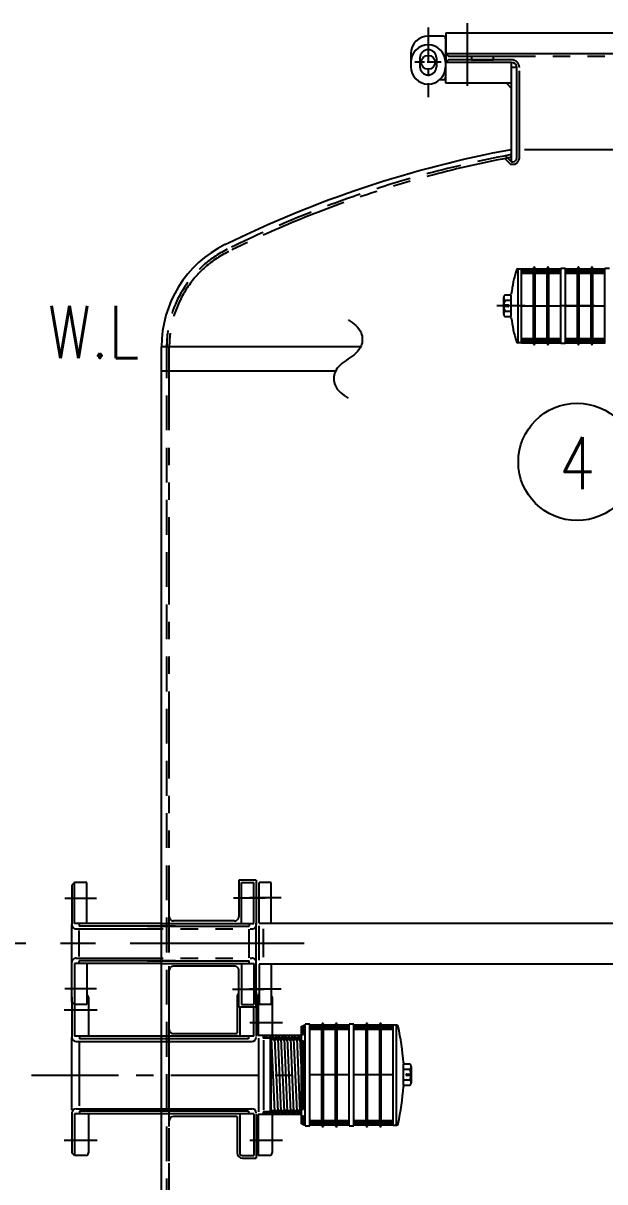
# Model space of a CAD drawing. Extents: x 0 to 36769, y -42 to 11490.
# Drawn here: x 6605 to 7273, y 6673 to 8005 of the extents above; entities that cross this region are included whole.
import ezdxf
from ezdxf.enums import TextEntityAlignment as Align

# ---------------------------------------------------------------- set-up
doc = ezdxf.new("R2010")
doc.units = 0
doc.header["$LTSCALE"] = 160
doc.header["$MEASUREMENT"] = 0
for name, pattern in [('CENTER', [2, 1.25, -0.25, 0.25, -0.25]), ('HIDDEN', [0.375, 0.25, -0.125]), ('PHANTOM2', [1.25, 0.625, -0.125, 0.125, -0.125, 0.125, -0.125])]:
    doc.linetypes.add(name, pattern=pattern)
doc.layers.get('0').update_dxf_attribs({"linetype": 'CONTINUOUS'})
for name, color, linetype in [('26', 7, 'CONTINUOUS'), ('DIM', 7, 'CONTINUOUS'), ('EQI', 3, 'CONTINUOUS'), ('TEXT', 7, 'CONTINUOUS'), ('機器', 3, 'CONTINUOUS')]:
    doc.layers.add(name, color=color, linetype=linetype)
doc.styles.add('NMS', font='romans.shx', dxfattribs={"width": 0.7, "bigfont": 'EXTFONT.shx'})
doc.styles.add('ROMANSEXTFONT', font='romans.shx', dxfattribs={"width": 0.8, "bigfont": 'extfont.shx'})

msp = doc.modelspace()

# ---------------------------------------------------------------- linework, layer by layer
at = {"layer": '26', "color": 7, "linetype": 'Continuous'}
msp.add_line((7090.18428, 7969.63884), (7090.18451, 7954.64006), dxfattribs=at)
at = {"layer": 'DIM', "color": 1, "linetype": 'CENTER', "ltscale": 0.2}
msp.add_line((7070.18871, 7999.63945), (7070.18871, 7919.63945), dxfattribs=at)
at = {"layer": 'DIM', "color": 3}
msp.add_line((7090.34136, 7969.64465), (7090.34136, 7959.63422), dxfattribs=at)
at = {"layer": 'DIM', "color": 1, "linetype": 'CENTER', "ltscale": 0.08}
msp.add_line((7085.14247, 7959.63945), (7054.87148, 7959.63945), dxfattribs=at)
at = {"layer": 'DIM'}
for p, q in [((6668.72956, 6931.99496), (6668.72575, 6961.60707)), ((6864.32575, 6930.39386), (6864.32575, 6963.20818)), ((6880.95367, 6930.99445), (6880.95367, 6963.80877))]:
    msp.add_line(p, q, dxfattribs=at)
at = {"layer": 'EQI', "color": 0}
for p, q in [((7156.82575, 7679.75074), (7156.82575, 7677.95074)), ((6875.52575, 6753.22321), (6875.52575, 6838.1232)), ((6881.32575, 6755.67321), (6881.32575, 6835.6732)), ((7050.59949, 6796.07321), (7050.59949, 6794.27321))]:
    msp.add_line(p, q, dxfattribs=at)
at = {"layer": 'EQI', "color": 6}
for p, q in [((6875.75367, 6970.40767), (6875.75367, 7016.80102)), ((6889.75269, 7016.80102), (6875.75367, 7016.80102)), ((6889.75269, 6970.40767), (6889.75269, 7016.80102)), ((6875.75367, 6970.20766), (7892.33334, 6970.20766)), ((6875.75367, 6923.39437), (7880.83087, 6923.39437)), ((6875.75367, 6923.19437), (6875.75367, 6876.80101)), ((6889.75269, 6923.19437), (6889.75269, 6876.80101)), ((6889.75269, 6876.80101), (6875.75367, 6876.80101))]:
    msp.add_line(p, q, dxfattribs=at)
at = {"layer": 'EQI'}
for p, q in [((6874.59949, 6888.17321), (6874.59949, 6840.9232)), ((6875.75367, 6888.17321), (6874.59949, 6888.17321)), ((6890.59949, 6885.17321), (6890.59949, 6841.2232)), ((6924.59949, 6739.50956), (6924.59949, 6851.83686)), ((6924.59949, 6851.83686), (6926.67107, 6851.83686)), ((6926.67107, 6853.1733), (6928.73401, 6853.1733)), ((6926.67107, 6842.38336), (6926.67107, 6853.1733)), ((6928.73401, 6737.25762), (6928.73401, 6854.08879)), ((6934.18422, 6854.08879), (6928.73401, 6854.08879)), ((6934.18422, 6737.25762), (6934.18422, 6854.08879)), ((6948.04538, 6853.17266), (6934.18422, 6853.17266)), ((6948.03389, 6737.2573), (6948.03389, 6854.08847)), ((6949.86487, 6737.2573), (6949.86487, 6854.08847)), ((6963.72603, 6853.17202), (6949.86487, 6853.17202)), ((6963.71454, 6737.25698), (6963.71454, 6854.08815)), ((6965.54552, 6737.25698), (6965.54552, 6854.08815)), ((6979.40668, 6853.1717), (6965.54552, 6853.1717)), ((6979.39519, 6737.2573), (6979.39519, 6854.08847)), ((6984.8454, 6854.08847), (6979.39519, 6854.08847)), ((6984.8454, 6737.2573), (6984.8454, 6854.08847)), ((6998.70656, 6853.17202), (6984.8454, 6853.17202)), ((6998.69507, 6737.25698), (6998.69507, 6854.08815)), ((7000.52605, 6737.25698), (7000.52605, 6854.08815)), ((7014.38721, 6853.17266), (7000.52605, 6853.17266)), ((7014.37572, 6737.25698), (7014.37572, 6854.08815)), ((7016.2067, 6737.25698), (7016.2067, 6854.08815)), ((7030.06786, 6853.17266), (7016.2067, 6853.17266)), ((7030.05637, 6738.17247), (7030.05637, 6853.17266)), ((7033.71769, 6853.17266), (7030.06786, 6853.17266)), ((7033.71769, 6738.17247), (7033.71769, 6853.17266)), ((6924.59949, 6840.9232), (6874.59949, 6840.9232)), ((6880.39949, 6840.9232), (6880.39949, 6838.1232)), ((6924.59949, 6838.1232), (6880.39949, 6838.1232)), ((6888.84298, 6753.27982), (6888.84298, 6838.06659)), ((6889.81089, 6838.06659), (6888.84298, 6838.06659)), ((6889.81089, 6838.06659), (6893.47285, 6753.27982)), ((6889.81089, 6753.27982), (6889.81089, 6838.06659)), ((6893.47285, 6838.06659), (6897.13481, 6753.27982)), ((6897.13481, 6838.06659), (6900.79677, 6753.27982)), ((6900.79677, 6838.06659), (6904.45872, 6753.27982)), ((6904.45872, 6838.06659), (6908.12068, 6753.27982)), ((6908.12068, 6838.06659), (6911.78264, 6753.27982)), ((6911.78264, 6838.06659), (6915.4446, 6753.27982)), ((6915.4446, 6838.06659), (6919.10655, 6753.27982)), ((6919.10655, 6838.06659), (6922.76851, 6753.27982)), ((6922.76851, 6838.06659), (6924.59949, 6796.07321)), ((6924.59949, 6842.38336), (6926.67107, 6842.38336)), ((6924.59949, 6833.9325), (6926.67107, 6833.9325)), ((6926.67107, 6756.41128), (6926.67107, 6834.93513)), ((7041.83721, 6783.64905), (7041.83721, 6808.49545)), ((7043.01402, 6808.49545), (7048.93549, 6808.49545)), ((7043.01402, 6808.49545), (7048.93549, 6808.49545)), ((7050.59949, 6805.38965), (7050.59949, 6796.07225)), ((7041.83721, 6802.28385), (7048.93549, 6802.28385)), ((7045.37023, 6795.34583), (7050.59949, 6795.34582)), ((7045.37318, 6796.79866), (7050.59949, 6796.79866)), ((7050.59949, 6796.07225), (7050.59949, 6786.75485)), ((7048.93549, 6789.86065), (7041.83721, 6789.86065)), ((7048.93549, 6783.64905), (7043.01402, 6783.64905)), ((6924.59949, 6753.22321), (6880.39949, 6753.22321)), ((6880.39949, 6753.22321), (6880.39949, 6750.42321)), ((6889.81089, 6753.27982), (6888.84298, 6753.27982)), ((6924.59949, 6757.41392), (6926.67107, 6757.41392)), ((6924.59949, 6756.41128), (6926.67107, 6756.41128)), ((6924.59949, 6750.42321), (6874.59949, 6750.42321)), ((6874.59949, 6750.42321), (6874.59949, 6703.17321)), ((6890.59949, 6750.12321), (6890.59949, 6706.1732)), ((6924.59949, 6748.96306), (6926.67107, 6748.96306)), ((6924.59949, 6739.50956), (6926.67107, 6739.50956)), ((6926.67107, 6738.17311), (6926.67107, 6748.96306)), ((6928.73401, 6738.17311), (6926.67107, 6738.17311)), ((6928.73401, 6737.25762), (6934.17273, 6737.25762)), ((6948.04538, 6738.17311), (6934.18422, 6738.17311)), ((6963.72603, 6738.17247), (6949.86487, 6738.17247)), ((6979.40668, 6738.17215), (6965.54552, 6738.17215)), ((6979.39519, 6737.2573), (6984.83391, 6737.2573)), ((6998.70656, 6738.17247), (6984.8454, 6738.17247)), ((7014.38721, 6738.17311), (7000.52605, 6738.17311)), ((7030.06786, 6738.17311), (7016.2067, 6738.17311)), ((7030.06786, 6738.17247), (7033.71769, 6738.17247)), ((6887.5995, 6703.17321), (6874.59949, 6703.17321))]:
    msp.add_line(p, q, dxfattribs=at)
at = {"layer": 'EQI', "color": 1, "linetype": 'CENTER'}
for p, q in [((6864.98948, 6856.07321), (6902.76158, 6856.07321)), ((6864.98948, 6720.67321), (6902.76158, 6720.67321))]:
    msp.add_line(p, q, dxfattribs=at)
at = {"layer": 'EQI', "linetype": 'CENTER'}
for p, q in [((6948.03389, 6852.92224), (6934.18422, 6852.92224)), ((6948.03389, 6852.42224), (6934.18422, 6852.42224)), ((6948.03389, 6851.17224), (6934.18422, 6851.17224)), ((6948.03389, 6849.67224), (6934.18422, 6849.67224)), ((6948.03562, 6848.17224), (6934.18595, 6848.17288)), ((6963.71454, 6852.92161), (6949.86487, 6852.92161)), ((6963.71454, 6852.42161), (6949.86487, 6852.42161)), ((6963.71454, 6851.17161), (6949.86487, 6851.17161)), ((6963.71454, 6849.67161), (6949.86487, 6849.67161)), ((6963.71627, 6848.17161), (6949.8666, 6848.17224)), ((6979.39519, 6852.92129), (6965.54552, 6852.92129)), ((6979.39519, 6852.42129), (6965.54552, 6852.42129)), ((6979.39519, 6851.17129), (6965.54552, 6851.17129)), ((6979.39519, 6849.67129), (6965.54552, 6849.67129)), ((6979.39692, 6848.17129), (6965.54725, 6848.17192)), ((6998.69507, 6852.92161), (6984.8454, 6852.92161)), ((6998.69507, 6852.42161), (6984.8454, 6852.42161)), ((6998.69507, 6851.17161), (6984.8454, 6851.17161)), ((6998.69507, 6849.67161), (6984.8454, 6849.67161)), ((6998.6968, 6848.17161), (6984.84713, 6848.17224)), ((7014.37572, 6852.92224), (7000.52605, 6852.92224)), ((7014.37572, 6852.42224), (7000.52605, 6852.42224)), ((7014.37572, 6851.17224), (7000.52605, 6851.17224)), ((7014.37572, 6849.67224), (7000.52605, 6849.67224)), ((7014.37745, 6848.17224), (7000.52778, 6848.17288)), ((7030.05637, 6852.92224), (7016.2067, 6852.92224)), ((7030.05637, 6852.42224), (7016.2067, 6852.42224)), ((7030.05637, 6851.17224), (7016.2067, 6851.17224)), ((7030.05637, 6849.67224), (7016.2067, 6849.67224)), ((7030.0581, 6848.17224), (7016.20843, 6848.17288)), ((6880.656, 6840.016), (6880.39949, 6839.7429)), ((6882.48698, 6838.06659), (6880.656, 6840.016)), ((6884.31796, 6840.016), (6882.48698, 6838.06659)), ((6886.14894, 6838.06659), (6884.31796, 6840.016)), ((6887.97992, 6840.016), (6886.14894, 6838.06659)), ((6889.81089, 6838.06659), (6887.97992, 6840.016)), ((6891.64187, 6840.016), (6889.81089, 6838.06659)), ((6893.47285, 6838.06659), (6891.64187, 6840.016)), ((6895.30383, 6840.016), (6893.47285, 6838.06659)), ((6897.13481, 6838.06659), (6895.30383, 6840.016)), ((6898.96579, 6840.016), (6897.13481, 6838.06659)), ((6900.79677, 6838.06659), (6898.96579, 6840.016)), ((6902.62775, 6840.016), (6900.79677, 6838.06659)), ((6904.45872, 6838.06659), (6902.62775, 6840.016)), ((6906.2897, 6840.016), (6904.45872, 6838.06659)), ((6908.12068, 6838.06659), (6906.2897, 6840.016)), ((6909.95166, 6840.016), (6908.12068, 6838.06659)), ((6911.78264, 6838.06659), (6909.95166, 6840.016)), ((6913.61362, 6840.016), (6911.78264, 6838.06659)), ((6915.4446, 6838.06659), (6913.61362, 6840.016)), ((6917.27558, 6840.016), (6915.4446, 6838.06659)), ((6919.10655, 6838.06659), (6917.27558, 6840.016)), ((6920.93753, 6840.016), (6919.10655, 6838.06659)), ((6922.76851, 6838.06659), (6920.93753, 6840.016)), ((6924.59949, 6840.016), (6922.76851, 6838.06659)), ((6948.03389, 6796.07289), (6934.18422, 6796.07289)), ((6963.71454, 6796.07257), (6949.86487, 6796.07257)), ((6979.39519, 6796.07225), (6965.54552, 6796.07225)), ((6998.69507, 6796.07257), (6984.8454, 6796.07257)), ((7014.37572, 6796.07225), (7000.52605, 6796.07225)), ((7030.05637, 6796.07225), (7016.2067, 6796.07225)), ((6882.48698, 6753.27982), (6880.656, 6751.33042)), ((6884.31796, 6751.33042), (6882.48698, 6753.27982)), ((6886.14894, 6753.27982), (6884.31796, 6751.33042)), ((6887.97992, 6751.33042), (6886.14894, 6753.27982)), ((6889.81089, 6753.27982), (6887.97992, 6751.33042)), ((6891.64187, 6751.33042), (6889.81089, 6753.27982)), ((6893.47285, 6753.27982), (6891.64187, 6751.33042)), ((6895.30383, 6751.33042), (6893.47285, 6753.27982)), ((6897.13481, 6753.27982), (6895.30383, 6751.33042)), ((6898.96579, 6751.33042), (6897.13481, 6753.27982)), ((6900.79677, 6753.27982), (6898.96579, 6751.33042)), ((6902.62775, 6751.33042), (6900.79677, 6753.27982)), ((6904.45872, 6753.27982), (6902.62775, 6751.33042)), ((6906.2897, 6751.33042), (6904.45872, 6753.27982)), ((6908.12068, 6753.27982), (6906.2897, 6751.33042)), ((6909.95166, 6751.33042), (6908.12068, 6753.27982)), ((6911.78264, 6753.27982), (6909.95166, 6751.33042)), ((6913.61362, 6751.33042), (6911.78264, 6753.27982)), ((6915.4446, 6753.27982), (6913.61362, 6751.33042)), ((6917.27558, 6751.33042), (6915.4446, 6753.27982)), ((6919.10655, 6753.27982), (6917.27558, 6751.33042)), ((6920.93753, 6751.33042), (6919.10655, 6753.27982)), ((6922.76851, 6753.27982), (6920.93753, 6751.33042)), ((6924.59949, 6751.33042), (6922.76851, 6753.27982)), ((6880.656, 6751.33042), (6880.39949, 6751.60352)), ((6948.03389, 6741.67353), (6934.18422, 6741.67353)), ((6948.03389, 6740.17353), (6934.18422, 6740.17353)), ((6948.03389, 6738.92353), (6934.18422, 6738.92353)), ((6948.03562, 6743.17353), (6934.18595, 6743.17289)), ((6963.71454, 6741.67289), (6949.86487, 6741.67289)), ((6963.71454, 6740.17289), (6949.86487, 6740.17289)), ((6963.71454, 6738.92289), (6949.86487, 6738.92289)), ((6963.71627, 6743.17289), (6949.8666, 6743.17225)), ((6979.39519, 6741.67257), (6965.54552, 6741.67257)), ((6979.39519, 6740.17257), (6965.54552, 6740.17257)), ((6979.39519, 6738.92257), (6965.54552, 6738.92257)), ((6979.39692, 6743.17257), (6965.54725, 6743.17193)), ((6998.69507, 6741.67289), (6984.8454, 6741.67289)), ((6998.69507, 6740.17289), (6984.8454, 6740.17289)), ((6998.69507, 6738.92289), (6984.8454, 6738.92289)), ((6998.6968, 6743.17289), (6984.84713, 6743.17225)), ((7014.37572, 6741.67353), (7000.52605, 6741.67353)), ((7014.37572, 6740.17353), (7000.52605, 6740.17353)), ((7014.37572, 6738.92353), (7000.52605, 6738.92353)), ((7014.37745, 6743.17353), (7000.52778, 6743.17289)), ((7030.05637, 6741.67353), (7016.2067, 6741.67353)), ((7030.05637, 6740.17353), (7016.2067, 6740.17353)), ((7030.05637, 6738.92353), (7016.2067, 6738.92353)), ((7030.0581, 6743.17353), (7016.20843, 6743.17289)), ((6948.03389, 6738.42353), (6934.18422, 6738.42353)), ((6963.71454, 6738.42289), (6949.86487, 6738.42289)), ((6979.39519, 6738.42257), (6965.54552, 6738.42257)), ((6998.69507, 6738.42289), (6984.8454, 6738.42289)), ((7014.37572, 6738.42353), (7000.52605, 6738.42353)), ((7030.05637, 6738.42353), (7016.2067, 6738.42353))]:
    msp.add_line(p, q, dxfattribs=at)
at = {"layer": 'EQI', "color": 4, "linetype": 'CENTER'}
for p, q in [((6891.64187, 6837.09865), (6889.81089, 6835.14925)), ((6893.47285, 6835.14925), (6891.64187, 6837.09865)), ((6895.30383, 6837.09865), (6893.47285, 6835.14925)), ((6897.13481, 6835.14925), (6895.30383, 6837.09865)), ((6898.96579, 6837.09865), (6897.13481, 6835.14925)), ((6900.79677, 6835.14925), (6898.96579, 6837.09865)), ((6902.62775, 6837.09865), (6900.79677, 6835.14925)), ((6904.45872, 6835.14925), (6902.62775, 6837.09865)), ((6906.2897, 6837.09865), (6904.45872, 6835.14925)), ((6908.12068, 6835.14925), (6906.2897, 6837.09865)), ((6909.95166, 6837.09865), (6908.12068, 6835.14925)), ((6911.78264, 6835.14925), (6909.95166, 6837.09865)), ((6913.61362, 6837.09865), (6911.78264, 6835.14925)), ((6915.4446, 6835.14925), (6913.61362, 6837.09865)), ((6917.27558, 6837.09865), (6915.4446, 6835.14925)), ((6919.10655, 6835.14925), (6917.27558, 6837.09865)), ((6920.93753, 6837.09865), (6919.10655, 6835.14925)), ((6922.76851, 6835.14925), (6920.93753, 6837.09865)), ((6924.59949, 6837.09865), (6922.76851, 6835.14925)), ((6891.64187, 6754.24776), (6889.81089, 6756.19716)), ((6893.47285, 6756.19716), (6891.64187, 6754.24776)), ((6895.30383, 6754.24776), (6893.47285, 6756.19716)), ((6897.13481, 6756.19716), (6895.30383, 6754.24776)), ((6898.96579, 6754.24776), (6897.13481, 6756.19716)), ((6900.79677, 6756.19716), (6898.96579, 6754.24776)), ((6902.62775, 6754.24776), (6900.79677, 6756.19716)), ((6904.45872, 6756.19716), (6902.62775, 6754.24776)), ((6906.2897, 6754.24776), (6904.45872, 6756.19716)), ((6908.12068, 6756.19716), (6906.2897, 6754.24776)), ((6909.95166, 6754.24776), (6908.12068, 6756.19716)), ((6911.78264, 6756.19716), (6909.95166, 6754.24776)), ((6913.61362, 6754.24776), (6911.78264, 6756.19716)), ((6915.4446, 6756.19716), (6913.61362, 6754.24776)), ((6917.27558, 6754.24776), (6915.4446, 6756.19716)), ((6919.10655, 6756.19716), (6917.27558, 6754.24776)), ((6920.93753, 6754.24776), (6919.10655, 6756.19716)), ((6922.76851, 6756.19716), (6920.93753, 6754.24776)), ((6924.59949, 6754.24776), (6922.76851, 6756.19716))]:
    msp.add_line(p, q, dxfattribs=at)
at = {"layer": 'EQI', "color": 3}
msp.add_line((6924.59949, 6834.93513), (6926.67107, 6834.93513), dxfattribs=at)
at = {"layer": 'EQI'}
for centre, radius, start, end in [((6887.5995, 6885.17321), 2.99999, 0, 44.13237557), ((7033.71769, 6851.2111), 1.96156, 12.26328795, 90), ((6747.50597, 6788.46339), 294.97077, 4.12088316, 12.36500598), ((7043.01402, 6809.80315), 1.30771, 186.29336672, 270), ((7043.01402, 6809.80315), 1.30771, 186.29336672, 270), ((7046.86985, 6805.38965), 3.72993, 0, 56.37403157), ((7046.86985, 6805.38965), 3.72993, 303.62596842, 56.37403157), ((7045.37318, 6796.07224), 0.72642, 90, 270.23219579), ((7038.17629, 6796.07225), 12.4232, 329.99997753, 29.99997644), ((6736.40037, 6804.07073), 306.07593, 347.86267474, 355.95579148), ((7043.01402, 6782.34134), 1.30771, 90, 173.70663327), ((7046.86985, 6786.75485), 3.72993, 303.62596842, 56.37403157), ((7033.71769, 6740.13403), 1.96156, 270, 347.73671204), ((6887.5995, 6706.1732), 2.99999, 270, 360)]:
    msp.add_arc(centre, radius, start, end, dxfattribs=at)
at = {"layer": 'EQI', "linetype": 'CENTER'}
for centre, start, end in [((6948.94938, 6854.08847), 0, 180), ((6964.63003, 6854.08815), 0, 180), ((6999.61056, 6854.08815), 0, 180), ((7015.29121, 6854.08815), 0, 180), ((6948.94938, 6737.2573), 180, 360), ((6964.63003, 6737.25698), 180, 360), ((6999.61056, 6737.25698), 180, 360), ((7015.29121, 6737.25698), 180, 360)]:
    msp.add_arc(centre, 0.91549, start, end, dxfattribs=at)
at = {"layer": 'TEXT', "color": 7}
msp.add_circle((7241.30131, 7500.41198), 67.5, dxfattribs=at)
at = {"layer": '機器', "color": 1, "linetype": 'CENTER'}
for p, q in [((7115.34136, 7932.64465), (7115.34136, 8004.64465)), ((7501.67538, 7679.75074), (7149.04374, 7679.75074)), ((6688.73572, 6998.70043), (6652.31725, 6998.70043)), ((6846.33593, 6999.30102), (6882.7544, 6999.30102)), ((6900.96363, 6999.30102), (6864.54517, 6999.30102)), ((6927.5033, 6946.80102), (6577.5033, 6946.80102)), ((6688.73572, 6894.90161), (6652.31725, 6894.90161)), ((6845.20822, 6894.30102), (6881.62668, 6894.30102)), ((6900.96363, 6894.30102), (6864.54517, 6894.30102)), ((6651.63861, 6870.67321), (6689.4107, 6870.67321)), ((6651.63861, 6720.67321), (6689.4107, 6720.67321))]:
    msp.add_line(p, q, dxfattribs=at)
at = {"layer": '機器', "linetype": 'Continuous'}
for p, q in [((7090.34136, 7993.6466), (7695.34136, 7993.6466)), ((7090.34136, 7993.6466), (7090.34136, 7969.64465)), ((7090.34136, 7969.64465), (7695.34136, 7969.64465))]:
    msp.add_line(p, q, dxfattribs=at)
at = {"layer": '機器'}
for p, q in [((7087.18868, 7989.63945), (7070.18886, 7989.63945)), ((7090.18871, 7986.63942), (7090.18871, 7969.63945)), ((7050.18245, 7969.63869), (7050.18245, 7954.63945)), ((7060.6892, 7964.63945), (7060.6892, 7954.63945)), ((7079.69066, 7964.63945), (7079.69066, 7954.63945)), ((7090.18871, 7959.63945), (7090.18871, 7942.63948)), ((7090.34136, 7935.63422), (7090.34136, 7959.63422)), ((7166.02622, 7959.63422), (7090.34136, 7959.63422)), ((7166.02622, 7845.42657), (7166.02622, 7959.63422)), ((7172.02475, 7849.92413), (7172.02475, 7953.63325)), ((7087.18868, 7939.63945), (7083.41733, 7939.63945)), ((7166.02622, 7935.63422), (7090.34136, 7935.63422)), ((7166.02622, 7935.63422), (7090.34136, 7935.63422)), ((7166.02622, 7845.42657), (7167.52476, 7845.42657)), ((7173.70755, 7722.2502), (7177.35738, 7722.2502)), ((7173.70755, 7637.25001), (7173.70755, 7722.2502)), ((7177.35738, 7722.2502), (7191.21854, 7722.2502)), ((7177.36887, 7637.25001), (7177.36887, 7722.2502)), ((7191.21854, 7636.33452), (7191.21854, 7723.16569)), ((7193.03803, 7722.2502), (7206.89919, 7722.2502)), ((7193.04952, 7636.33452), (7193.04952, 7723.16569)), ((7206.89919, 7636.33452), (7206.89919, 7723.16569)), ((7208.71867, 7722.24956), (7222.57984, 7722.24956)), ((7208.73017, 7636.33452), (7208.73017, 7723.16569)), ((7222.57984, 7723.16601), (7228.03005, 7723.16601)), ((7222.57984, 7636.33484), (7222.57984, 7723.16601)), ((7228.01856, 7722.24924), (7241.87972, 7722.24924)), ((7228.03005, 7636.33484), (7228.03005, 7723.16601)), ((7241.87972, 7636.33452), (7241.87972, 7723.16569)), ((7243.69921, 7722.24956), (7257.56037, 7722.24956)), ((7243.7107, 7636.33452), (7243.7107, 7723.16569)), ((7257.56037, 7636.33484), (7257.56037, 7723.16601)), ((7259.37985, 7722.2502), (7273.24102, 7722.2502)), ((7259.39135, 7636.33484), (7259.39135, 7723.16601)), ((7273.24102, 7723.16633), (7278.69123, 7723.16633)), ((7273.24102, 7636.33515), (7273.24102, 7723.16633)), ((7156.82575, 7689.06718), (7156.82575, 7679.74978)), ((7164.41122, 7692.17298), (7158.48975, 7692.17298)), ((7164.41122, 7692.17298), (7158.48975, 7692.17298)), ((7165.58803, 7685.96138), (7158.48975, 7685.96138)), ((7165.58803, 7667.32659), (7165.58803, 7692.17298)), ((7162.05206, 7680.4762), (7156.82575, 7680.4762)), ((7156.82575, 7679.74978), (7156.82575, 7670.43239)), ((7162.05501, 7679.02336), (7156.82575, 7679.02336)), ((7158.48975, 7673.53819), (7165.58803, 7673.53819)), ((7158.48975, 7667.32659), (7164.41122, 7667.32659)), ((6763.52575, 5136.67321), (6763.52575, 7632.67321)), ((7177.35738, 7637.25001), (7173.70755, 7637.25001)), ((7177.35738, 7637.25064), (7191.21854, 7637.25064)), ((7193.03803, 7637.25064), (7206.89919, 7637.25064)), ((7208.71867, 7637.25001), (7222.57984, 7637.25001)), ((7228.03005, 7636.33484), (7222.59133, 7636.33484)), ((7228.01856, 7637.24969), (7241.87972, 7637.24969)), ((7243.69921, 7637.25001), (7257.56037, 7637.25001)), ((7259.37985, 7637.25064), (7273.24102, 7637.25064)), ((6963.50493, 7604.67321), (6763.52575, 7604.67321)), ((6663.52575, 6969.80708), (6663.52575, 7016.80102)), ((6677.52477, 7016.80102), (6663.52575, 7016.80102)), ((6677.52477, 6969.80708), (6677.52477, 7016.80102)), ((6855.52672, 6969.80708), (6855.52672, 7016.80102)), ((6855.52672, 7016.80102), (6869.52575, 7016.80102)), ((6869.52575, 6969.80708), (6869.52575, 7016.80102)), ((6763.52575, 6969.80708), (6663.52575, 6969.80708)), ((6668.72575, 6969.80707), (6668.72575, 6966.60707)), ((6779.5278, 6966.60707), (6668.72575, 6966.60707)), ((6747.5237, 6966.60707), (6864.32575, 6966.60707)), ((6763.52575, 6969.80708), (6869.52575, 6969.80708)), ((6864.32575, 6969.80707), (6864.32575, 6966.60707)), ((6779.5278, 6926.99496), (6668.72575, 6926.99496)), ((6668.72575, 6923.79496), (6668.72575, 6926.99496)), ((6747.5237, 6926.99496), (6864.32575, 6926.99496)), ((6864.32575, 6923.79496), (6864.32575, 6926.99496)), ((6763.52575, 6923.79496), (6663.52575, 6923.79496)), ((6663.52575, 6923.79496), (6663.52575, 6876.80101)), ((6677.52477, 6923.79496), (6677.52477, 6876.80101)), ((6763.52575, 6923.79496), (6869.52575, 6923.79496)), ((6855.52672, 6923.79496), (6855.52672, 6876.80101)), ((6869.52575, 6923.79496), (6869.52575, 6876.80101)), ((6663.52575, 6888.17321), (6663.52575, 6840.17321)), ((6679.52575, 6885.17321), (6679.52575, 6840.17321)), ((6677.52477, 6876.80101), (6663.52575, 6876.80101)), ((6853.52575, 6873.80049), (6853.52575, 6840.17321)), ((6855.52672, 6876.80101), (6869.52575, 6876.80101)), ((6869.52575, 6840.17321), (6869.52575, 6873.80049)), ((6869.52575, 6840.17321), (6663.52575, 6840.17321)), ((6669.32575, 6840.17321), (6669.32575, 6837.37321)), ((6863.72575, 6837.37321), (6669.32575, 6837.37321)), ((6863.72575, 6840.17321), (6863.72575, 6837.37321)), ((6863.72575, 6753.97321), (6669.32575, 6753.97321)), ((6669.32575, 6753.97321), (6669.32575, 6751.17321)), ((6863.72575, 6753.97321), (6863.72575, 6751.17321)), ((6869.52575, 6751.17321), (6663.52575, 6751.17321)), ((6663.52575, 6751.17321), (6663.52575, 6703.17321)), ((6679.52575, 6751.17321), (6679.52575, 6706.1732)), ((6853.52575, 6751.17321), (6853.52575, 6706.1732)), ((6869.52575, 6751.17321), (6869.52575, 6703.17321)), ((6676.52576, 6703.17321), (6663.52575, 6703.17321)), ((6856.52574, 6703.17321), (6869.52575, 6703.17321))]:
    msp.add_line(p, q, dxfattribs=at)
at = {"layer": '機器', "color": 4, "linetype": 'PHANTOM2'}
for p, q in [((7090.34136, 7969.64465), (7093.34505, 7966.64081)), ((7093.34505, 7966.64081), (7692.34865, 7966.65194)), ((7093.35075, 7962.63324), (7090.34807, 7959.63041)), ((7166.02622, 7962.63324), (7093.35075, 7962.63324)), ((7175.02524, 7849.92657), (7175.02524, 7953.63325)), ((7158.59756, 7848.61124), (7164.7838, 7842.42657)), ((7164.7838, 7842.42657), (7167.52524, 7842.42657)), ((6772.52575, 5136.67321), (6772.52575, 7632.67321)), ((6852.53054, 7019.80154), (6852.53054, 6977.8076)), ((6872.52193, 7019.80154), (6852.53054, 7019.80154)), ((6872.52193, 7019.80154), (6872.52193, 6968.60655)), ((6663.52575, 7016.80102), (6660.52553, 7013.80066)), ((6660.52956, 7013.80468), (6660.52956, 6968.60655)), ((6847.53054, 6972.8076), (6777.52575, 6972.8076)), ((6665.52956, 6963.60655), (6867.52193, 6963.60655)), ((6660.52956, 6879.79735), (6660.52956, 6924.99548)), ((6665.52956, 6929.99548), (6867.52193, 6929.99548)), ((6872.52193, 6873.80049), (6872.52193, 6924.99548)), ((6772.52575, 6833.92321), (6772.52575, 6920.67268)), ((6847.53054, 6920.79444), (6777.52575, 6920.79444)), ((6852.53054, 6873.80049), (6852.53054, 6915.79444)), ((6663.52575, 6876.80101), (6660.52553, 6879.80138)), ((6872.52193, 6873.80049), (6852.53054, 6873.80049)), ((6772.52575, 5754.42321), (6772.52575, 6757.4232))]:
    msp.add_line(p, q, dxfattribs=at)
at = {"layer": '機器', "color": 7}
for p, q in [((7119.9282, 7966.6347), (7144.9282, 7966.6347)), ((7119.9282, 7966.6347), (7119.9282, 7962.63324)), ((7144.9282, 7966.6347), (7144.9282, 7962.63324)), ((7119.9282, 7962.63324), (7144.9282, 7962.63324)), ((7172.02475, 7953.63325), (7166.02622, 7953.63325)), ((7160.03592, 7935.62797), (7166.03568, 7929.62974)), ((7181.02622, 7859.63324), (7608.01841, 7859.63324)), ((7159.52724, 7851.9239), (7166.02622, 7845.42657)), ((6992.64432, 7632.67321), (6763.52575, 7632.67321)), ((6660.52956, 6924.99548), (6660.52956, 6968.60655)), ((6872.52575, 6923.39437), (6872.52956, 6970.20766)), ((6875.75367, 6927.79444), (6875.75367, 6967.00877))]:
    msp.add_line(p, q, dxfattribs=at)
at = {"layer": '機器', "linetype": 'CENTER'}
for p, q in [((7177.36714, 7717.24978), (7191.21681, 7717.25042)), ((7177.36887, 7721.99978), (7191.21854, 7721.99978)), ((7177.36887, 7721.49978), (7191.21854, 7721.49978)), ((7177.36887, 7720.24978), (7191.21854, 7720.24978)), ((7177.36887, 7718.74978), (7191.21854, 7718.74978)), ((7193.04779, 7717.24978), (7206.89746, 7717.25042)), ((7193.04952, 7721.99978), (7206.89919, 7721.99978)), ((7193.04952, 7721.49978), (7206.89919, 7721.49978)), ((7193.04952, 7720.24978), (7206.89919, 7720.24978)), ((7193.04952, 7718.74978), (7206.89919, 7718.74978)), ((7208.72844, 7717.24915), (7222.57811, 7717.24978)), ((7208.73017, 7721.99915), (7222.57984, 7721.99915)), ((7208.73017, 7721.49915), (7222.57984, 7721.49915)), ((7208.73017, 7720.24915), (7222.57984, 7720.24915)), ((7208.73017, 7718.74915), (7222.57984, 7718.74915)), ((7228.02832, 7717.24883), (7241.87799, 7717.24947)), ((7228.03005, 7721.99883), (7241.87972, 7721.99883)), ((7228.03005, 7721.49883), (7241.87972, 7721.49883)), ((7228.03005, 7720.24883), (7241.87972, 7720.24883)), ((7228.03005, 7718.74883), (7241.87972, 7718.74883)), ((7243.70897, 7717.24915), (7257.55864, 7717.24978)), ((7243.7107, 7721.99915), (7257.56037, 7721.99915)), ((7243.7107, 7721.49915), (7257.56037, 7721.49915)), ((7243.7107, 7720.24915), (7257.56037, 7720.24915)), ((7243.7107, 7718.74915), (7257.56037, 7718.74915)), ((7259.38962, 7717.24978), (7273.23929, 7717.25042)), ((7259.39135, 7721.99978), (7273.24102, 7721.99978)), ((7259.39135, 7721.49978), (7273.24102, 7721.49978)), ((7259.39135, 7720.24978), (7273.24102, 7720.24978)), ((7259.39135, 7718.74978), (7273.24102, 7718.74978)), ((7177.36887, 7679.74978), (7191.21854, 7679.74978)), ((7193.04952, 7679.74978), (7206.89919, 7679.74978)), ((7208.73017, 7679.7501), (7222.57984, 7679.7501)), ((7228.03005, 7679.74978), (7241.87972, 7679.74978)), ((7243.7107, 7679.7501), (7257.56037, 7679.7501)), ((7259.39135, 7679.75042), (7273.24102, 7679.75042)), ((7177.36714, 7642.25106), (7191.21681, 7642.25042)), ((7177.36887, 7640.75106), (7191.21854, 7640.75106)), ((7177.36887, 7639.25106), (7191.21854, 7639.25106)), ((7177.36887, 7638.00106), (7191.21854, 7638.00106)), ((7177.36887, 7637.50106), (7191.21854, 7637.50106)), ((7193.04779, 7642.25106), (7206.89746, 7642.25042)), ((7193.04952, 7640.75106), (7206.89919, 7640.75106)), ((7193.04952, 7639.25106), (7206.89919, 7639.25106)), ((7193.04952, 7638.00106), (7206.89919, 7638.00106)), ((7193.04952, 7637.50106), (7206.89919, 7637.50106)), ((7208.72844, 7642.25042), (7222.57811, 7642.24978)), ((7208.73017, 7640.75042), (7222.57984, 7640.75042)), ((7208.73017, 7639.25042), (7222.57984, 7639.25042)), ((7208.73017, 7638.00042), (7222.57984, 7638.00042)), ((7208.73017, 7637.50042), (7222.57984, 7637.50042)), ((7228.02832, 7642.2501), (7241.87799, 7642.24947)), ((7228.03005, 7640.7501), (7241.87972, 7640.7501)), ((7228.03005, 7639.2501), (7241.87972, 7639.2501)), ((7228.03005, 7638.0001), (7241.87972, 7638.0001)), ((7228.03005, 7637.5001), (7241.87972, 7637.5001)), ((7243.70897, 7642.25042), (7257.55864, 7642.24978)), ((7243.7107, 7640.75042), (7257.56037, 7640.75042)), ((7243.7107, 7639.25042), (7257.56037, 7639.25042)), ((7243.7107, 7638.00042), (7257.56037, 7638.00042)), ((7243.7107, 7637.50042), (7257.56037, 7637.50042)), ((7259.38962, 7642.25106), (7273.23929, 7642.25042)), ((7259.39135, 7640.75106), (7273.24102, 7640.75106)), ((7259.39135, 7639.25106), (7273.24102, 7639.25106)), ((7259.39135, 7638.00106), (7273.24102, 7638.00106)), ((7259.39135, 7637.50106), (7273.24102, 7637.50106))]:
    msp.add_line(p, q, dxfattribs=at)
at = {"layer": '機器', "color": 6, "linetype": 'HIDDEN'}
msp.add_line((6769.52575, 5136.67321), (6769.52575, 7636.02101), dxfattribs=at)
at = {"layer": '機器', "color": 1, "linetype": 'PHANTOM2'}
for p, q in [((6872.52481, 7013.80196), (6872.52481, 6973.60655)), ((6872.52481, 6879.80007), (6872.52481, 6919.99548))]:
    msp.add_line(p, q, dxfattribs=at)
at = {"layer": '機器', "color": 4}
for p, q in [((6660.52575, 6885.17321), (6660.52575, 6839.37321)), ((6850.52575, 6885.17321), (6850.52575, 6843.9232)), ((6872.52575, 6891.17321), (6872.52575, 6840.1232)), ((6665.52575, 6834.37321), (6867.52575, 6834.37321)), ((6850.52575, 6843.17321), (6777.52575, 6843.17321)), ((6660.52575, 6751.97321), (6660.52575, 6706.17321)), ((6665.52575, 6756.97321), (6867.52575, 6756.97321)), ((6850.52575, 6748.17321), (6777.52575, 6748.17321)), ((6850.52575, 6748.17321), (6850.52575, 6706.1732)), ((6872.52575, 6751.22321), (6872.52575, 6700.17321)), ((6663.52575, 6703.17321), (6660.52575, 6706.17321)), ((6856.52574, 6700.17321), (6872.52575, 6700.17321))]:
    msp.add_line(p, q, dxfattribs=at)
at = {"layer": '機器', "color": 0}
for p, q in [((6660.52575, 6755.64524), (6660.52575, 6838.78642)), ((6669.32575, 6760.09524), (6669.32575, 6834.33642))]:
    msp.add_line(p, q, dxfattribs=at)
at = {"layer": '機器', "color": 1, "linetype": 'CENTER', "ltscale": 0.5}
msp.add_line((6614.26129, 6795.67321), (6924.79021, 6795.67321), dxfattribs=at)
at = {"layer": '機器', "color": 3}
msp.add_lwpolyline([(6836.45836, 7750.10057, -0.0692932344), (7166.02622, 7859.63403)], format="xyb", dxfattribs=at)
at = {"layer": '機器', "color": 4, "linetype": 'PHANTOM2'}
msp.add_lwpolyline([(6840.44772, 7742.03304, -0.0689594016), (7166.02622, 7850.48092)], format="xyb", dxfattribs=at)
at = {"layer": '機器'}
msp.add_circle((7070.18871, 7959.63945), 8, dxfattribs=at)
for centre, radius, start, end in [((7070.18871, 7969.63945), 19.99991, 90, 180), ((7070.18871, 7959.63945), 19.99991, 0, 180), ((7087.18868, 7986.63942), 3, 0, 90), ((7070.18871, 7964.63945), 9.49999, 0, 180), ((7070.18871, 7954.63945), 19.99991, 180, 358.84572447), ((7070.18871, 7954.63945), 9.49999, 180, 360), ((7166.02622, 7953.63325), 5.99999, 0, 90), ((7087.18868, 7942.63948), 3, 270, 360), ((7167.52524, 7849.92657), 4.5, 270, 359.96891589), ((7294.06966, 7679.18213), 129.13676, 161.24352164, 173.70671724), ((7173.70755, 7720.28864), 1.96156, 90, 167.73671205), ((7160.55539, 7689.06718), 3.72993, 123.62596843, 236.37403158), ((7160.55539, 7689.06718), 3.72993, 123.62596843, 180), ((7169.24895, 7679.74978), 12.4232, 150.00002356, 210.00002247), ((7164.41122, 7693.48069), 1.30771, 270, 353.70663328), ((7164.41122, 7693.48069), 1.30771, 270, 353.70663328), ((7160.55539, 7670.43239), 3.72993, 123.62596843, 236.37403158), ((7162.05206, 7679.74978), 0.72642, 269.76780421, 90), ((7164.41122, 7666.01888), 1.30771, 6.29336673, 90), ((7294.06966, 7680.31744), 129.13676, 186.2932114, 198.75640277), ((7173.70755, 7639.21156), 1.96156, 192.26328796, 270), ((6676.52576, 6885.17321), 2.99999, 0, 70.54859573), ((6676.52576, 6706.1732), 2.99999, 270, 360), ((6856.52574, 6706.1732), 2.99999, 180, 270)]:
    msp.add_arc(centre, radius, start, end, dxfattribs=at)
at = {"layer": '機器', "color": 4, "linetype": 'PHANTOM2'}
for centre, radius, start, end in [((7166.02622, 7953.63325), 8.99999, 0, 90), ((7167.52524, 7849.92657), 7.5, 270, 360), ((6894.52575, 7632.67321), 122, 116.31222261, 180), ((6665.52956, 6968.60655), 5, 180, 270), ((6777.52575, 6977.8076), 5, 180, 270), ((6847.53054, 6977.8076), 5, 270, 360), ((6867.52193, 6968.60655), 5, 270, 360), ((6665.52956, 6924.99548), 5, 90, 180), ((6867.52193, 6924.99548), 5, 0, 90), ((6777.52575, 6915.79444), 5, 90, 180), ((6847.53054, 6915.79444), 5, 0, 90)]:
    msp.add_arc(centre, radius, start, end, dxfattribs=at)
at = {"layer": '機器', "color": 6, "linetype": 'HIDDEN'}
for centre, radius, start, end in [((7394.52575, 6621.54318), 1252.99997, 100.50736763, 116.31222261), ((6894.52575, 7632.67321), 125, 116.31222261, 180)]:
    msp.add_arc(centre, radius, start, end, dxfattribs=at)
at = {"layer": '機器', "color": 3}
msp.add_arc((6894.52575, 7632.67321), 131, 116.31222261, 180, dxfattribs=at)
at = {"layer": '機器', "linetype": 'CENTER'}
for centre, start, end in [((7192.13403, 7723.16569), 0, 180), ((7207.81468, 7723.16569), 0, 180), ((7242.79521, 7723.16569), 0, 180), ((7258.47586, 7723.16601), 0, 180), ((7192.13403, 7636.33452), 180, 360), ((7207.81468, 7636.33452), 180, 360), ((7242.79521, 7636.33452), 180, 360), ((7258.47586, 7636.33484), 180, 360)]:
    msp.add_arc(centre, 0.91549, start, end, dxfattribs=at)
at = {"layer": '機器', "color": 4}
for centre, radius, start, end in [((6856.52574, 6885.17321), 5.99999, 131.74896714, 180), ((6777.52575, 6848.17321), 5, 180, 270), ((6665.52575, 6839.37321), 5, 180, 270), ((6867.52575, 6839.37321), 5, 270, 360), ((6665.52575, 6751.97321), 5, 90, 180), ((6867.52575, 6751.97321), 5, 0, 90), ((6777.52575, 6743.17321), 5, 90, 180), ((6856.52574, 6706.1732), 5.99999, 180, 270)]:
    msp.add_arc(centre, radius, start, end, dxfattribs=at)
at = {"layer": '機器', "color": 1}
msp.add_spline([(6978.07462, 7663.67321), (6993.07462, 7648.67321), (6993.07462, 7633.67321), (6978.07462, 7618.67321), (6963.07462, 7603.67321), (6963.07462, 7588.67321), (6978.07462, 7573.67321)], degree=3, dxfattribs=at)

# ---------------------------------------------------------------- texts
at = {"color": 2, "style": 'ROMANSEXTFONT', "width": 0.8}
msp.add_text('4', height=60, dxfattribs=at).set_placement((7241.37645, 7498.85853), align=Align.MIDDLE)
at = {"layer": 'TEXT', "color": 2, "style": 'NMS', "width": 0.8}
msp.add_text('W.L', height=60, dxfattribs=at).set_placement((6632.99255, 7619.70494))

doc.saveas('drawing.dxf')
